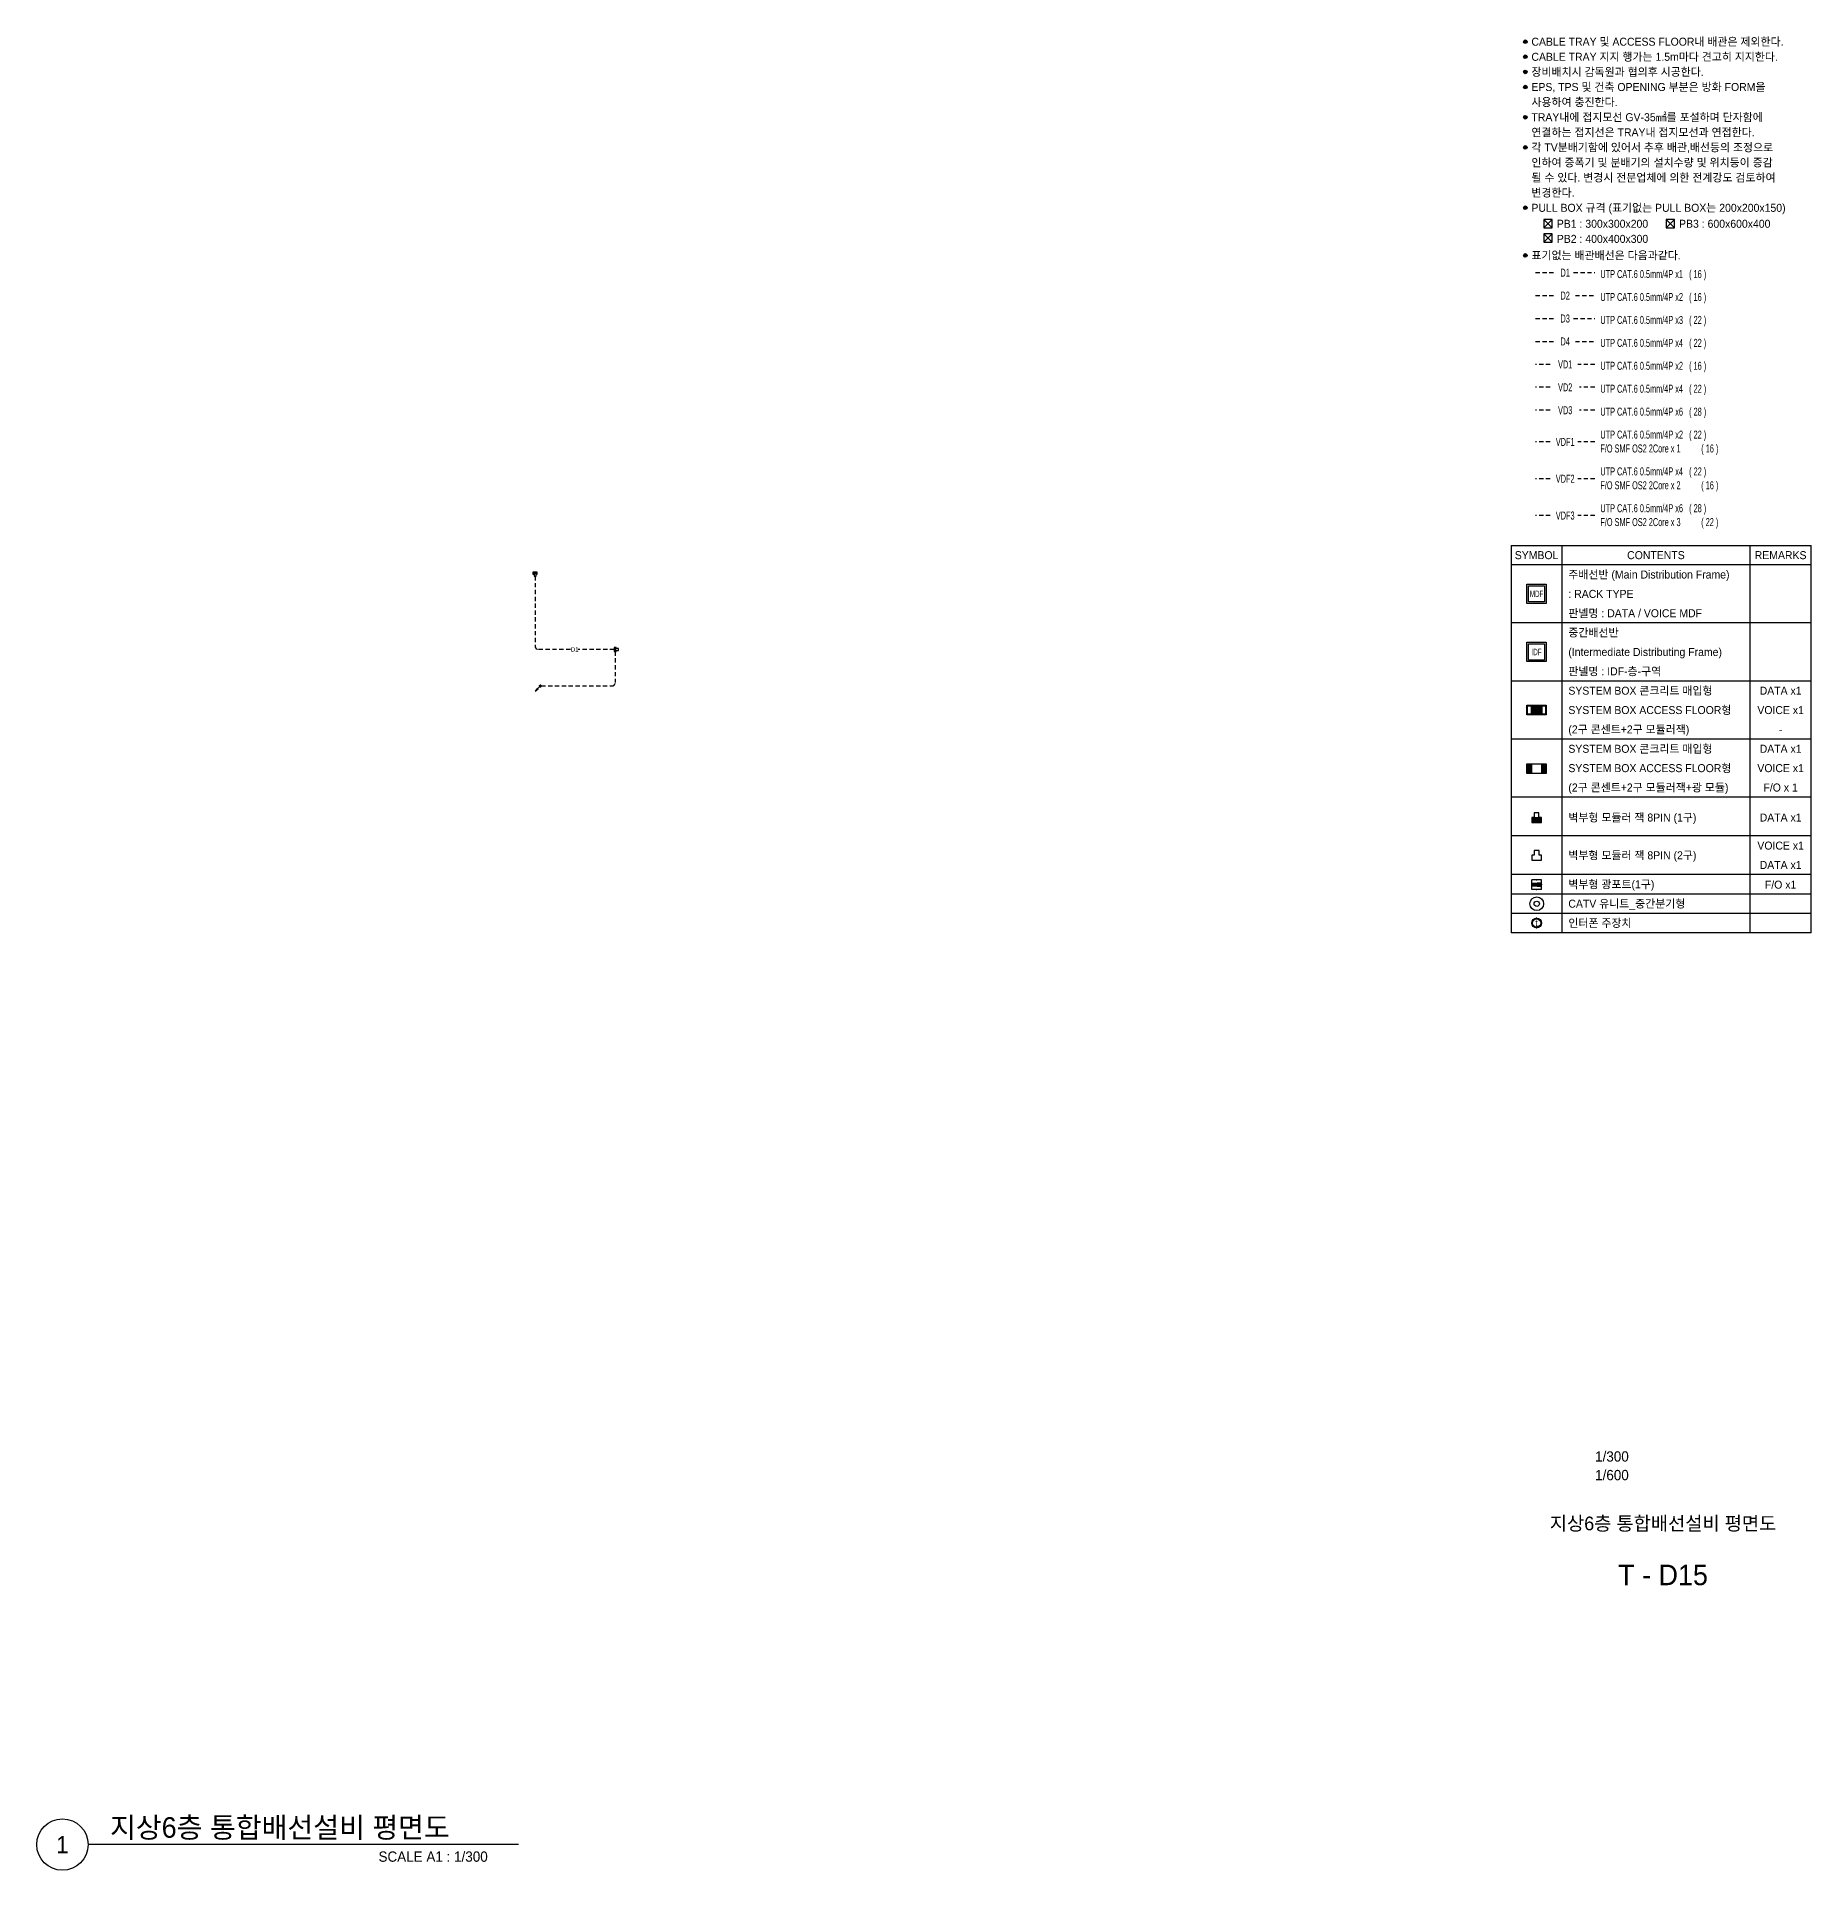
# Model space of a CAD drawing. Header units: millimetres. Extents: x 90978 to 501618, y -355196 to 882030.
# Drawn here: x 90978 to 246221, y 721650 to 882030 of the extents above; entities that cross this region are included whole.
import ezdxf
from ezdxf.enums import TextEntityAlignment as Align

# ---------------------------------------------------------------- set-up
doc = ezdxf.new("R2010")
doc.units = ezdxf.units.MM
doc.header["$LTSCALE"] = 150
doc.linetypes.add('D2', pattern=[6.5, 2.5, -1.5, 2.5])
doc.layers.get('0').update_dxf_attribs({"lineweight": 0})
for name, color, linetype in [('------07 System Box', 6, 'Continuous'), ('------10 Telecommunication Terminal Board', 3, 'Continuous'), ('------13 Telecommunication Outlet', 3, 'Continuous'), ('------15 Interphone', 6, 'Continuous'), ('-----20 General Symbol', 3, 'Continuous'), ('-----22 Embeded in Floor', 4, 'D2'), ('-----29 Cable Schedule', 1, 'Continuous'), ('-----30 Text', 2, 'Continuous'), ('-----41 Drawing Title', 2, 'Continuous'), ('-----42 Drawing Number', 2, 'Continuous'), ('-----43 Drawing Scale', 3, 'Continuous')]:
    doc.layers.add(name, color=color, linetype=linetype)
doc.styles.add('ELEC', font='')
doc.styles.get('ELEC').set_extended_font_data('Dotum')

# ---------------------------------------------------------------- blocks, each defined once
blk = doc.blocks.new('H11')
blk.add_circle((0, 150), 150)
at = {"color": 1}
blk.add_circle((0, 150), 129, dxfattribs=at)
for p in [(-150, 150), (0, 300), (0, 0), (150, 150)]:
    blk.add_point(p)
at = {"style": 'ELEC'}
blk.add_text('t', height=214, dxfattribs=at).set_placement((0, 150), align=Align.MIDDLE)
blk = doc.blocks.new('G15')
blk.add_lwpolyline([(-300, 600), (300, 600), (300, 0), (-300, 0)], close=True)
at = {"color": 1}
blk.add_lwpolyline([(-250, 550), (250, 550), (250, 50), (-250, 50)], close=True, dxfattribs=at)
at = {"style": 'ELEC', "width": 0.6}
blk.add_text('MDF', height=200, dxfattribs=at).set_placement((0, 300), align=Align.MIDDLE)
blk = doc.blocks.new('G12')
blk.add_lwpolyline([(-300, 600), (300, 600), (300, 0), (-300, 0)], close=True)
at = {"color": 1}
blk.add_lwpolyline([(-250, 550), (250, 550), (250, 50), (-250, 50)], close=True, dxfattribs=at)
at = {"style": 'ELEC', "width": 0.6}
blk.add_text('IDF', height=200, dxfattribs=at).set_placement((0, 300), align=Align.MIDDLE)
blk = doc.blocks.new('G02')
blk.add_lwpolyline([(150, 150), (75, 150), (75, 300), (-75, 300), (-75, 150), (-150, 150), (-150, 0), (150, 0)], close=True)
blk = doc.blocks.new('B11')
h = blk.add_hatch(color=256)
h.dxf.hatch_style = 1
h.paths.add_polyline_path([(150, 150), (-150, 150), (-150, -150), (150, -150)])
at = {"linetype": 'Continuous'}
for points in [[(300, -150), (-300, -150), (-300, 150), (300, 150)], [(-150, 150), (150, 150), (150, -150), (-150, -150)]]:
    blk.add_lwpolyline(points, close=True, dxfattribs=at)
at = {"color": 1, "linetype": 'Continuous'}
for points in [[(-280, 130), (-170, 130), (-170, -130), (-280, -130)], [(170, 130), (280, 130), (280, -130), (170, -130)]]:
    blk.add_lwpolyline(points, close=True, dxfattribs=at)
blk = doc.blocks.new('A$C5F330B5F')
blk.add_hatch(color=256).paths.add_polyline_path([(225, 0), (225, 225), (112, 225), (-225, 225), (-225, 0)])
blk.add_line((-112, 225), (112, 225))
blk.add_lwpolyline([(225, 225), (112, 225), (112, 450), (-112, 450), (-112, 225), (-225, 225), (-225, 0), (225, 0)], close=True)
blk = doc.blocks.new('A$C2c78cba1')
at = {"layer": '------07 System Box'}
h = blk.add_hatch(color=256, dxfattribs=at)
h.dxf.hatch_style = 1
h.paths.add_polyline_path([(367, 790), (56, 790), (56, 56), (367, 56)])
h = blk.add_hatch(color=256, dxfattribs=at)
h.dxf.hatch_style = 1
h.paths.add_polyline_path([(1637, 790), (1327, 790), (1327, 56), (1637, 56)])
at = {"layer": '------07 System Box', "linetype": 'Continuous'}
for points in [[(1694, 0), (0, 0), (0, 847), (1694, 847)], [(423, 847), (1270, 847), (1270, 0), (423, 0)]]:
    blk.add_lwpolyline(points, close=True, dxfattribs=at)
at = {"layer": '------07 System Box', "color": 1, "linetype": 'Continuous'}
for points in [[(56, 790), (367, 790), (367, 56), (56, 56)], [(1327, 790), (1637, 790), (1637, 56), (1327, 56)]]:
    blk.add_lwpolyline(points, close=True, dxfattribs=at)
blk = doc.blocks.new('TV1')
at = {"layer": '------13 Telecommunication Outlet'}
for radius in [150, 57.3]:
    blk.add_circle((0, 150), radius, dxfattribs=at)
blk = doc.blocks.new('광포트_1')
at = {"ltscale": 0.7}
h = blk.add_hatch(color=254, dxfattribs=at)
h.dxf.hatch_style = 1
h.paths.add_polyline_path([(44, 285), (-44, 285), (-44, 159), (44, 159)])
h.paths.add_polyline_path([(44, 141), (-44, 141), (-44, 15), (44, 15)])
at = {"linetype": 'Continuous'}
for p, q in [((-150, 300), (150, 300)), ((-150, 0), (-150, 300)), ((-150, 0), (150, 0)), ((150, 0), (150, 300))]:
    blk.add_line(p, q, dxfattribs=at)
for points in [[(-44, 159), (-44, 285), (44, 285), (44, 159)], [(-44, 141), (-44, 15), (44, 15), (44, 141)]]:
    blk.add_lwpolyline(points, close=True, dxfattribs=at)
for p in [(-150, 150), (0, 285), (0, 0), (150, 150)]:
    blk.add_point(p, dxfattribs=at)
blk = doc.blocks.new('A$C415ffab5')
at = {"layer": '-----30 Text'}
h = blk.add_hatch(color=256, dxfattribs=at)
edge = h.paths.add_edge_path()
edge.add_arc((-25020, -2850), 160, 0, 360)
h = blk.add_hatch(color=256, dxfattribs=at)
edge = h.paths.add_edge_path()
edge.add_arc((-25020, -4171), 160, 0, 360)
h = blk.add_hatch(color=256, dxfattribs=at)
edge = h.paths.add_edge_path()
edge.add_arc((-25020, -5492), 160, 0, 360)
h = blk.add_hatch(color=256, dxfattribs=at)
edge = h.paths.add_edge_path()
edge.add_arc((-25020, -6812), 160, 0, 360)
h = blk.add_hatch(color=256, dxfattribs=at)
edge = h.paths.add_edge_path()
edge.add_arc((-25020, -9454), 160, 0, 360)
h = blk.add_hatch(color=256, dxfattribs=at)
edge = h.paths.add_edge_path()
edge.add_arc((-25020, -12096), 160, 0, 360)
h = blk.add_hatch(color=256, dxfattribs=at)
edge = h.paths.add_edge_path()
edge.add_arc((-25020, -17379), 160, 0, 360)
h = blk.add_hatch(color=256, dxfattribs=at)
edge = h.paths.add_edge_path()
edge.add_arc((-25020, -21542), 160, 0, 360)
at = {"layer": '-----20 General Symbol'}
for p, q in [((-22662, -19138), (-23390, -18410)), ((-22662, -18410), (-23390, -19138)), ((-11967, -19138), (-12695, -18410)), ((-11967, -18410), (-12695, -19138)), ((-22662, -20385), (-23390, -19657)), ((-22662, -19657), (-23390, -20385))]:
    blk.add_line(p, q, dxfattribs=at)
for points in [[(-23390, -18410), (-23390, -19138), (-22662, -19138), (-22662, -18410)], [(-12695, -18410), (-12695, -19138), (-11967, -19138), (-11967, -18410)], [(-23390, -19657), (-23390, -20385), (-22662, -20385), (-22662, -19657)]]:
    blk.add_lwpolyline(points, close=True, dxfattribs=at)
at = {"layer": '-----22 Embeded in Floor'}
for p, q in [((-24123, -23048), (-22389, -23048)), ((-20794, -23048), (-18940, -23048)), ((-24123, -25054), (-22388, -25054)), ((-20641, -25054), (-18940, -25054)), ((-24123, -27060), (-22389, -27060)), ((-20794, -27060), (-18940, -27060)), ((-24123, -29066), (-22388, -29066)), ((-20641, -29066), (-18940, -29066)), ((-22839, -31072), (-24123, -31072)), ((-18940, -31072), (-20440, -31072)), ((-22837, -33078), (-24123, -33078)), ((-18940, -33078), (-20287, -33078)), ((-22837, -35084), (-24123, -35084)), ((-18940, -35084), (-20287, -35084)), ((-22839, -37855), (-24123, -37855)), ((-18940, -37855), (-20440, -37855)), ((-22839, -41074), (-24123, -41074)), ((-18940, -41074), (-20440, -41074)), ((-22839, -44293), (-24123, -44293)), ((-18940, -44293), (-20440, -44293))]:
    blk.add_line(p, q, dxfattribs=at)
at = {"layer": '-----29 Cable Schedule', "color": 3}
for p, q in [((-26250, -46912), (0, -46912)), ((-26250, -46912), (-26250, -80783)), ((0, -80783), (0, -46912)), ((0, -48606), (-26250, -48606)), ((0, -80783), (-26250, -80783))]:
    blk.add_line(p, q, dxfattribs=at)
at = {"layer": '-----29 Cable Schedule'}
for p, q in [((-21819, -46912), (-21819, -48606)), ((-5372, -46912), (-5372, -48606)), ((-21819, -48606), (-21819, -80783)), ((-5372, -48606), (-5372, -80783)), ((0, -53687), (-26250, -53687)), ((0, -58767), (-26250, -58767)), ((0, -63848), (-26250, -63848)), ((0, -68929), (-26250, -68929)), ((0, -72316), (-26250, -72316)), ((0, -75703), (-26250, -75703)), ((0, -77396), (-26250, -77396)), ((0, -79090), (-26250, -79090)), ((0, -80783), (-26250, -80783))]:
    blk.add_line(p, q, dxfattribs=at)
at = {"layer": '-----30 Text'}
for centre in [(-25020, -2850), (-25020, -4171), (-25020, -5492), (-25020, -6812), (-25020, -9454), (-25020, -12096), (-25020, -17379), (-25020, -21542)]:
    blk.add_circle(centre, 160, dxfattribs=at)
for p in [(-24860, -2850), (-24860, -4171), (-24860, -5492), (-24860, -6812), (-24860, -9454), (-24860, -12096), (-24860, -17379), (-24860, -21542)]:
    blk.add_point(p, dxfattribs=at)
at = {"layer": '------07 System Box', "xscale": 2.822580634535418, "yscale": 2.822580634535418, "zscale": 2.822580634535418}
blk.add_blockref('B11', (-24034, -61308), dxfattribs=at)
at = {"layer": '------10 Telecommunication Terminal Board', "xscale": 2.822580634535418, "yscale": 2.822580634535418, "zscale": 2.822580634535418}
for name, p in [('G15', (-24034, -51993)), ('G12', (-24034, -57074))]:
    blk.add_blockref(name, p, dxfattribs=at)
at = {"layer": '------13 Telecommunication Outlet'}
for name, p, xscale, yscale, zscale in [('A$C5F330B5F', (-24034, -71130), 1.881720423023612, 1.881720423023612, 1.881720423023612), ('G02', (-24034, -74433), 2.822580634535418, 2.822580634535418, 2.822580634535418), ('TV1', (-24020, -78851), 4, 4, 4)]:
    blk.add_blockref(name, p, dxfattribs=dict(at, xscale=xscale, yscale=yscale, zscale=zscale))
at = {"layer": '------13 Telecommunication Outlet', "xscale": 2.822580634535246, "yscale": 2.822580634535246, "zscale": 2.822580634535246, "rotation": 90}
blk.add_blockref('광포트_1', (-23611, -76575), dxfattribs=at)
at = {"layer": '------15 Interphone', "xscale": 2.822580634535418, "yscale": 2.822580634535418, "zscale": 2.822580634535418}
blk.add_blockref('H11', (-24034, -80360), dxfattribs=at)
blk.add_blockref('A$C2c78cba1', (-24881, -66868))
at = {"layer": '-----22 Embeded in Floor', "style": 'ELEC', "width": 0.7}
for s, p in [('D1', (-21532, -23048)), ('D2', (-21532, -25054)), ('D3', (-21532, -27060)), ('D4', (-21532, -29066)), ('VD1', (-21532, -31072)), ('VD2', (-21532, -33078)), ('VD3', (-21532, -35084)), ('VDF1', (-21532, -37855)), ('VDF2', (-21532, -41074)), ('VDF3', (-21532, -44293))]:
    blk.add_text(s, height=700, dxfattribs=at).set_placement(p, align=Align.MIDDLE_CENTER)
at = {"layer": '-----29 Cable Schedule', "color": 2, "style": 'ELEC'}
for s, p in [('SYMBOL', (-24034, -47759)), ('CONTENTS', (-13595, -47759)), ('REMARKS', (-2686, -47759))]:
    blk.add_text(s, height=700, dxfattribs=at).set_placement(p, align=Align.MIDDLE)
at = {"layer": '-----30 Text', "style": 'ELEC'}
for s, p in [('CABLE TRAY 및 ACCESS FLOOR내 배관은 제외한다.', (-24485, -2850)), ('CABLE TRAY 지지 행가는 1.5m마다 견고히 지지한다.', (-24485, -4171)), ('장비배치시 감독원과 협의후 시공한다.', (-24485, -5492)), ('EPS, TPS 및 건축 OPENING 부분은 방화 FORM을', (-24485, -6812)), ('사용하여 충진한다.', (-24485, -8133)), ('TRAY내에 접지모선 GV-35㎟를 포설하며 단자함에', (-24485, -9454)), ('연결하는 접지선은 TRAY내 접지모선과 연접한다.', (-24485, -10775)), ('각 TV분배기함에 있어서 추후 배관,배선등의 조정으로', (-24485, -12096)), ('될 수 있다. 변경시 전문업체에 의한 전계강도 검토하여', (-24485, -14738)), ('인하여 증폭기 및 분배기의 설치수량 및 위치등이 증감', (-24485, -13417)), ('변경한다.', (-24485, -16059)), ('PULL BOX 규격 (표기없는 PULL BOX는 200x200x150)', (-24485, -17379)), ('PB1 : 300x300x200', (-22265, -18774)), ('PB3 : 600x600x400', (-11570, -18774)), ('PB2 : 400x400x300', (-22265, -20095)), ('표기없는 배관배선은 다음과같다.', (-24485, -21542)), ('주배선반 (Main Distribution Frame)', (-21254, -49453)), (': RACK TYPE', (-21254, -51146)), ('판넬명 : DATA / VOICE MDF', (-21254, -52840)), ('중간배선반', (-21254, -54533)), ('(Intermediate Distributing Frame)', (-21254, -56227)), ('판넬명 : IDF-층-구역', (-21254, -57921)), ('SYSTEM BOX 콘크리트 매입형', (-21254, -59614)), ('SYSTEM BOX ACCESS FLOOR형', (-21254, -61308)), ('(2구 콘센트+2구 모듈러잭)', (-21254, -63001)), ('SYSTEM BOX 콘크리트 매입형', (-21254, -64695)), ('SYSTEM BOX ACCESS FLOOR형', (-21254, -66388)), ('(2구 콘센트+2구 모듈러잭+광 모듈)', (-21254, -68082)), ('벽부형 모듈러 잭 8PIN (1구)', (-21254, -70706)), ('벽부형 모듈러 잭 8PIN (2구)', (-21254, -74009)), ('벽부형 광포트(1구)', (-21254, -76550)), ('CATV 유니트_중간분기형', (-21254, -78243)), ('인터폰 주장치', (-21254, -79937))]:
    blk.add_text(s, height=700, dxfattribs=at).set_placement(p, align=Align.MIDDLE_LEFT)
at = {"layer": '-----30 Text', "style": 'ELEC', "width": 0.7}
for s, p in [('UTP CAT.6 0.5mm/4P x1   ( 16 )', (-18456, -23173)), ('UTP CAT.6 0.5mm/4P x2   ( 16 )', (-18456, -25179)), ('UTP CAT.6 0.5mm/4P x3   ( 22 )', (-18456, -27185)), ('UTP CAT.6 0.5mm/4P x4   ( 22 )', (-18456, -29191)), ('UTP CAT.6 0.5mm/4P x2   ( 16 )', (-18456, -31197)), ('UTP CAT.6 0.5mm/4P x4   ( 22 )', (-18456, -33203)), ('UTP CAT.6 0.5mm/4P x6   ( 28 )', (-18456, -35209)), ('UTP CAT.6 0.5mm/4P x2   ( 22 )', (-18456, -37215)), ('F/O SMF OS2 2Core x 1', (-18456, -38428)), ('( 16 )', (-9631, -38429)), ('UTP CAT.6 0.5mm/4P x4   ( 22 )', (-18456, -40434)), ('F/O SMF OS2 2Core x 2', (-18456, -41647)), ('( 16 )', (-9631, -41648)), ('UTP CAT.6 0.5mm/4P x6   ( 28 )', (-18456, -43653)), ('F/O SMF OS2 2Core x 3', (-18456, -44866)), ('( 22 )', (-9631, -44867))]:
    blk.add_text(s, height=700, dxfattribs=at).set_placement(p, align=Align.MIDDLE_LEFT)
at = {"layer": '-----30 Text', "style": 'ELEC'}
for s, p in [('DATA x1', (-2686, -59614)), ('VOICE x1', (-2686, -61308)), ('-', (-2686, -63001)), ('DATA x1', (-2686, -64695)), ('VOICE x1', (-2686, -66388)), ('F/O x 1', (-2686, -68082)), ('DATA x1', (-2686, -70706)), ('VOICE x1', (-2686, -73162)), ('DATA x1', (-2686, -74856)), ('F/O x1', (-2686, -76580))]:
    blk.add_text(s, height=700, dxfattribs=at).set_placement(p, align=Align.MIDDLE_CENTER)
blk = doc.blocks.new('G01')
blk.add_hatch(color=256).paths.add_polyline_path([(150, 150), (75, 150), (-75, 150), (-150, 150), (-150, 0), (150, 0)])
blk.add_blockref('G02', (0, 0))
blk = doc.blocks.new('O01')
blk.add_hatch(color=256).paths.add_polyline_path([(-149, -218), (-218, -149), (-368, -368)])
blk.add_line((-46, -46), (-184, -184))
blk.add_lwpolyline([(-368, -368), (-149, -218), (-218, -149), (-368, -368)])
blk.add_circle((0, 0), 65)
for p in [(-65, 0), (-65, 0), (0, 65), (0, 65), (65, 0), (65, 0), (0, -65), (0, -65)]:
    blk.add_point(p)

msp = doc.modelspace()

# ---------------------------------------------------------------- linework, layer by layer
at = {"layer": '-----22 Embeded in Floor'}
for p, q in [((134573.57131, 834845.01695), (134573.57131, 828737.59324)), ((137666.07177, 828437.59324), (134873.57131, 828437.59324)), ((141503.57131, 828437.59324), (138356.03106, 828437.59324)), ((141593.57131, 828257.59324), (141593.57131, 825538.89108)), ((135115.55574, 825238.89108), (141293.57131, 825238.89108))]:
    msp.add_line(p, q, dxfattribs=at)
for centre, start, end in [((134873.57131, 828737.59324), 180, 270), ((141293.57131, 825538.89108), 270, 0)]:
    msp.add_arc(centre, 300, start, end, dxfattribs=at)
at = {"layer": '-----41 Drawing Title', "color": 7}
msp.add_line((133121.85802, 723900), (95478.14198, 723900), dxfattribs=at)
msp.add_circle((93228.14198, 723900), 2250, dxfattribs=at)

# ---------------------------------------------------------------- block references
at = {"layer": '------13 Telecommunication Outlet', "xscale": 1.2, "yscale": 1.2, "zscale": 1.2}
for p, rotation in [((134573.57131, 835205.01695), 180), ((141503.57131, 828437.59324), 270)]:
    msp.add_blockref('G01', p, dxfattribs=dict(at, rotation=rotation))
at = {"layer": '-----20 General Symbol', "xscale": 1.199999999953434, "yscale": 1.199999999953434, "zscale": 1.199999999953434}
msp.add_blockref('O01', (135037.55576, 825238.89108), dxfattribs=at)
msp.add_blockref('A$C415ffab5', (246221.16955, 884439.95812))

# ---------------------------------------------------------------- texts
at = {"layer": '-----22 Embeded in Floor', "style": 'ELEC'}
msp.add_text('D1', height=375, dxfattribs=at).set_placement((138051.76935, 828437.59324), align=Align.MIDDLE_CENTER)
at = {"layer": '-----41 Drawing Title', "style": 'ELEC'}
msp.add_text('지상6층 통합배선설비 평면도', height=1200, dxfattribs=at).set_placement((233250, 751990), align=Align.MIDDLE_CENTER)
at = {"layer": '-----41 Drawing Title', "color": 2, "style": 'ELEC'}
msp.add_text('지상6층 통합배선설비 평면도', height=1800, dxfattribs=at).set_placement((97395.29521, 724500))
at = {"layer": '-----41 Drawing Title', "color": 7, "style": 'ELEC'}
msp.add_text('1', height=1500, dxfattribs=at).set_placement((93228.14198, 723900), align=Align.MIDDLE)
at = {"layer": '-----41 Drawing Title', "style": 'ELEC'}
msp.add_text('SCALE A1 : 1/300', height=900, dxfattribs=at).set_placement((130437.22511, 722400), align=Align.RIGHT)
at = {"layer": '-----42 Drawing Number', "style": 'ELEC'}
msp.add_text('T - D15', height=1800, dxfattribs=at).set_placement((233250, 747490), align=Align.MIDDLE_CENTER)
at = {"layer": '-----43 Drawing Scale', "style": 'ELEC'}
for s, p in [('1/300', (228779.02307, 757850)), ('1/600', (228779.02307, 756220))]:
    msp.add_text(s, height=900, dxfattribs=at).set_placement(p, align=Align.MIDDLE_CENTER)

doc.saveas('drawing.dxf')
